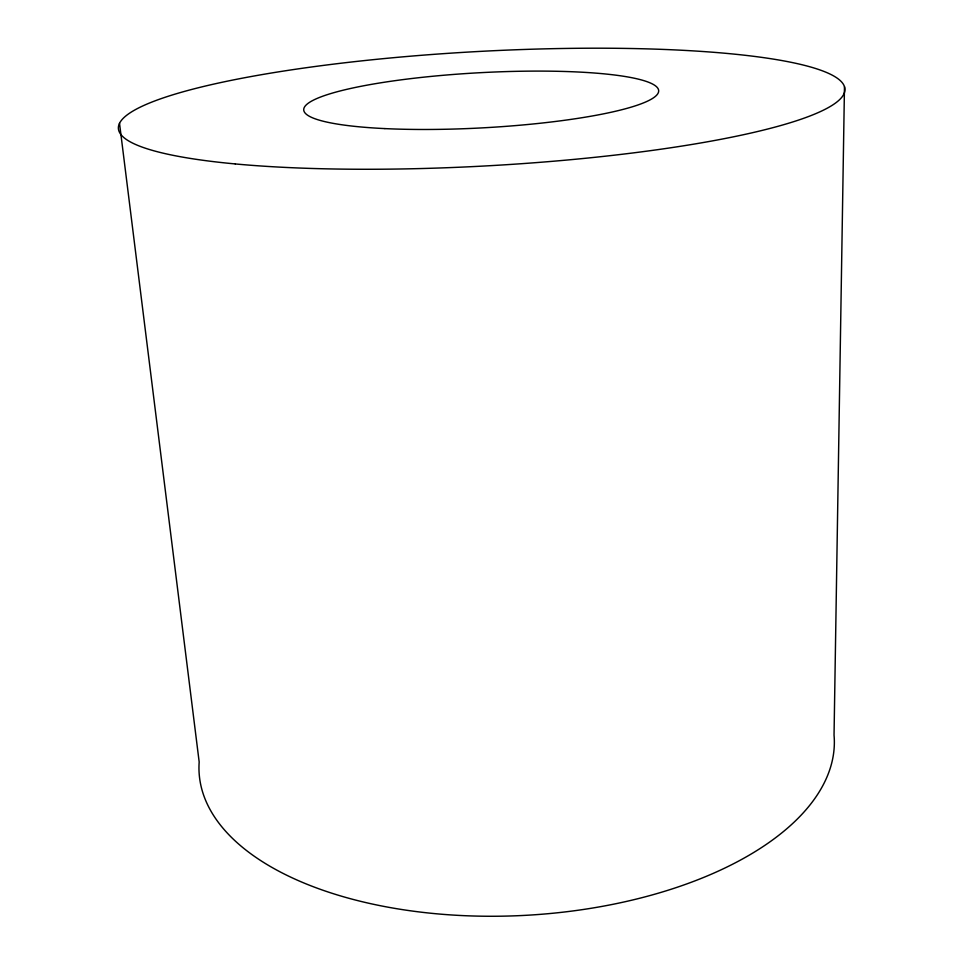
<?xml version="1.0" encoding="UTF-8"?>
<svg xmlns="http://www.w3.org/2000/svg" width="964" height="964" viewBox="0 0 964 964"><rect width="100%" height="100%" fill="white"/><g stroke="black" fill="none" stroke-linecap="round" stroke-linejoin="round"><path stroke-width="1.45" d="M844.476 86.7L834.041 735.122A318.048 160.518 -3.1 0 1 517.885 915.704A318.048 160.518 -3.1 0 1 199.174 761.982L119.524 123.284M384.889 128.598A177.738 27.607 -3.1 0 0 658.448 92.303A177.738 27.607 -3.1 0 0 400.241 79.964A177.738 27.607 -3.1 0 0 384.889 128.598M235.3 163.94A363.802 57.334 -3.1 0 0 836.053 102.642A363.802 57.334 -3.1 0 0 373.598 59.623A363.802 57.334 -3.1 0 0 235.3 163.94"/></g></svg>
